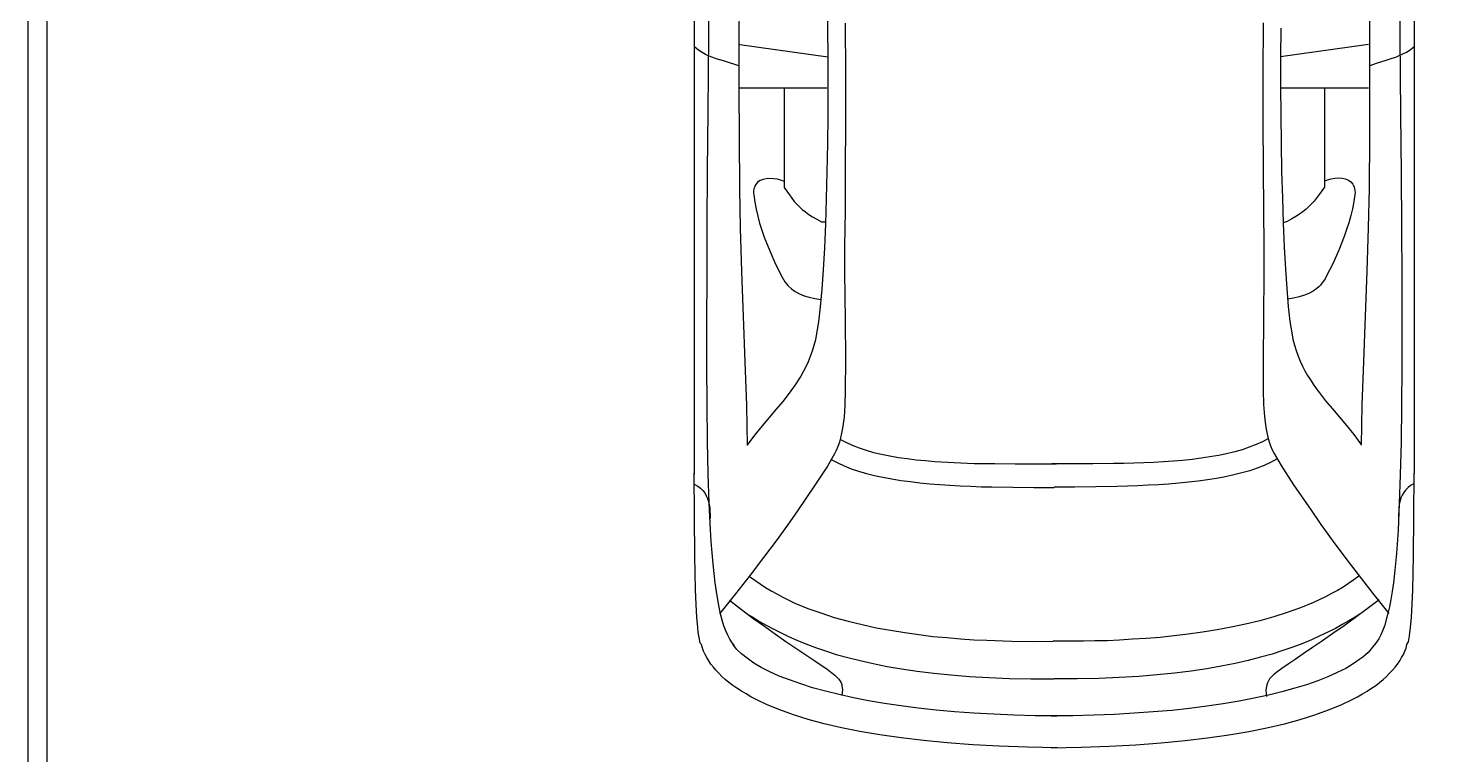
# Model space of a CAD drawing. Header units: millimetres. Extents: x 698 to 3284, y 241 to 3435.
# Drawn here: x 697.7 to 1072.2, y 1314.4 to 1507.4 of the extents above; entities that cross this region are included whole.
import ezdxf

# ---------------------------------------------------------------- set-up
doc = ezdxf.new("R2010")
doc.units = ezdxf.units.MM
doc.layers.add('Blocks', color=130, linetype='Continuous')

# ---------------------------------------------------------------- blocks, each defined once
blk = doc.blocks.new('A$C2EFE4C6E')
at = {"linetype": 'Continuous'}
for p, q in [((1.6048, 1.8087), (3.5187, 1.8087)), ((2.4956, 1.7984), (2.4884, 1.8072)), ((3.6231, 1.8077), (3.5178, 1.8087)), ((3.5431, 1.8082), (3.5478, 1.7998)), ((3.7183, 1.8067), (3.6231, 1.8077)), ((3.7993, 1.8047), (3.7183, 1.8067)), ((3.835, 1.8033), (3.7993, 1.8047)), ((2.3436, 1.7729), (2.6513, 1.7753)), ((2.5013, 1.7895), (2.4956, 1.7984)), ((2.5056, 1.7807), (2.5013, 1.7895)), ((2.5099, 1.7724), (2.5056, 1.7807)), ((2.5132, 1.7641), (2.5099, 1.7724)), ((2.6513, 1.7753), (2.7938, 1.7768)), ((2.7938, 1.7768), (2.9247, 1.7778)), ((2.9247, 1.7778), (3.0453, 1.7783)), ((3.0453, 1.7783), (3.1586, 1.7783)), ((3.1586, 1.7783), (3.2625, 1.7783)), ((3.2625, 1.7783), (3.3558, 1.7778)), ((3.3558, 1.7778), (3.4435, 1.7768)), ((3.4435, 1.7768), (3.5221, 1.7748)), ((3.5221, 1.7748), (3.5916, 1.7724)), ((3.5478, 1.7998), (3.553, 1.7935)), ((3.553, 1.7935), (3.5588, 1.7876)), ((3.5588, 1.7876), (3.565, 1.7832)), ((3.565, 1.7832), (3.5711, 1.7793)), ((3.5711, 1.7793), (3.5778, 1.7763)), ((3.5778, 1.7763), (3.585, 1.7744)), ((3.585, 1.7744), (3.5926, 1.7724)), ((3.5916, 1.7724), (3.6559, 1.7695)), ((3.5926, 1.7724), (3.6007, 1.7714)), ((3.6007, 1.7714), (3.6088, 1.7709)), ((3.6088, 1.7709), (3.6178, 1.7704)), ((3.6178, 1.7704), (3.6269, 1.7704)), ((3.8655, 1.8018), (3.835, 1.8033)), ((3.8908, 1.7998), (3.8655, 1.8018)), ((3.9112, 1.7974), (3.8908, 1.7998)), ((3.9255, 1.7944), (3.9112, 1.7974)), ((3.9322, 1.791), (3.9255, 1.7944)), ((3.9403, 1.7886), (3.9322, 1.791)), ((3.9479, 1.7856), (3.9403, 1.7886)), ((3.9556, 1.7822), (3.9479, 1.7856)), ((3.9636, 1.7778), (3.9556, 1.7822)), ((3.9713, 1.7734), (3.9636, 1.7778)), ((3.9789, 1.768), (3.9713, 1.7734)), ((2.516, 1.7552), (2.5132, 1.7641)), ((2.5213, 1.7381), (2.516, 1.7552)), ((2.527, 1.7194), (2.5213, 1.7381)), ((3.6559, 1.7695), (3.7121, 1.7655)), ((3.7121, 1.7655), (3.7607, 1.7606)), ((3.7607, 1.7606), (3.7831, 1.7582)), ((3.7831, 1.7582), (3.8041, 1.7552)), ((3.8041, 1.7552), (3.8231, 1.7523)), ((3.8089, 1.7087), (3.8569, 1.7469)), ((3.8231, 1.7523), (3.8407, 1.7489)), ((3.8407, 1.7489), (3.8569, 1.7449)), ((3.8569, 1.7449), (3.8717, 1.741)), ((3.8717, 1.741), (3.8855, 1.7371)), ((3.8855, 1.7371), (3.8974, 1.7327)), ((3.9865, 1.7626), (3.9789, 1.768)), ((3.9941, 1.7562), (3.9865, 1.7626)), ((4.0013, 1.7489), (3.9941, 1.7562)), ((4.0089, 1.7415), (4.0013, 1.7489)), ((4.0161, 1.7332), (4.0089, 1.7415)), ((2.5346, 1.6993), (2.527, 1.7194)), ((3.7631, 1.6734), (3.8089, 1.7087)), ((3.8236, 1.7238), (3.846, 1.695)), ((3.8974, 1.7327), (3.9084, 1.7278)), ((3.9084, 1.7278), (3.9179, 1.7229)), ((3.9179, 1.7229), (3.926, 1.7175)), ((3.926, 1.7175), (3.9332, 1.7116)), ((3.9332, 1.7116), (3.9389, 1.7072)), ((3.9389, 1.7072), (3.9451, 1.7023)), ((3.9451, 1.7023), (3.9508, 1.6969)), ((4.0237, 1.7243), (4.0161, 1.7332)), ((4.0308, 1.7155), (4.0237, 1.7243)), ((4.0375, 1.7052), (4.0308, 1.7155)), ((4.0446, 1.6945), (4.0375, 1.7052)), ((2.3727, 1.7004), (2.4794, 1.7008)), ((2.4794, 1.7008), (2.5894, 1.7008)), ((2.5122, 1.4856), (2.4822, 1.6979)), ((2.5875, 1.4881), (2.5875, 1.6979)), ((2.5894, 1.7008), (2.7061, 1.7004)), ((2.7061, 1.7004), (2.8309, 1.6993)), ((2.8309, 1.6993), (2.9257, 1.6974)), ((2.9257, 1.6974), (3.03, 1.694)), ((3.03, 1.694), (3.1391, 1.69)), ((3.1391, 1.69), (3.2482, 1.6856)), ((3.2482, 1.6856), (3.3535, 1.6822)), ((3.3535, 1.6822), (3.4502, 1.6807)), ((3.4244, 1.6626), (3.4478, 1.6798)), ((3.7207, 1.641), (3.7631, 1.6734)), ((3.7665, 1.6748), (3.7755, 1.6626)), ((3.846, 1.695), (3.867, 1.6665)), ((3.8569, 1.6798), (3.8655, 1.6655)), ((3.9508, 1.6969), (3.9565, 1.691)), ((3.9565, 1.691), (3.9622, 1.6841)), ((3.9622, 1.6841), (3.9675, 1.6773)), ((3.9675, 1.6773), (3.9784, 1.6611)), ((4.0513, 1.6832), (4.0446, 1.6945)), ((4.058, 1.6714), (4.0513, 1.6832)), ((4.0646, 1.6587), (4.058, 1.6714)), ((2.8052, 1.6258), (2.8057, 1.6342)), ((2.8057, 1.6342), (2.8076, 1.642)), ((2.8076, 1.642), (2.8104, 1.6494)), ((2.8104, 1.6494), (2.8147, 1.6552)), ((2.8147, 1.6552), (2.8204, 1.6601)), ((2.8204, 1.6601), (2.8233, 1.6621)), ((2.8233, 1.6621), (2.8271, 1.6636)), ((2.8271, 1.6636), (2.8309, 1.6646)), ((2.8309, 1.6646), (2.8352, 1.665)), ((2.8352, 1.665), (2.84, 1.6655)), ((2.84, 1.6655), (2.8452, 1.665)), ((2.8452, 1.665), (2.8623, 1.6626)), ((2.8623, 1.6626), (2.8795, 1.6592)), ((2.8795, 1.6592), (2.8962, 1.6552)), ((2.8962, 1.6552), (2.9133, 1.6503)), ((2.9133, 1.6503), (2.93, 1.6449)), ((2.93, 1.6449), (2.9466, 1.6391)), ((2.9466, 1.6391), (2.98, 1.6263)), ((3.383, 1.6278), (3.403, 1.6449)), ((3.403, 1.6449), (3.4244, 1.6626)), ((3.6797, 1.6106), (3.7207, 1.641)), ((3.7755, 1.6626), (3.7845, 1.6499)), ((3.7845, 1.6499), (3.7931, 1.6366)), ((3.7931, 1.6366), (3.8012, 1.6229)), ((3.8655, 1.6655), (3.8746, 1.6508)), ((3.867, 1.6665), (3.8869, 1.6391)), ((3.8746, 1.6508), (3.8836, 1.6347)), ((3.8836, 1.6347), (3.8932, 1.618)), ((3.8869, 1.6391), (3.9055, 1.6121)), ((3.9784, 1.6611), (3.9894, 1.643)), ((3.9894, 1.643), (3.9998, 1.6224)), ((4.0775, 1.6317), (4.0646, 1.6587)), ((2.8057, 1.617), (2.8052, 1.6258)), ((2.8071, 1.6082), (2.8057, 1.617)), ((2.8095, 1.5994), (2.8071, 1.6082)), ((2.98, 1.6263), (3.0124, 1.6116)), ((3.0124, 1.6116), (3.0433, 1.5959)), ((3.3434, 1.5944), (3.363, 1.6111)), ((3.363, 1.6111), (3.383, 1.6278)), ((3.6421, 1.5832), (3.6797, 1.6106)), ((3.8012, 1.6229), (3.8089, 1.6087)), ((3.8089, 1.6087), (3.8165, 1.5944)), ((3.8932, 1.618), (3.9022, 1.5998)), ((3.9055, 1.6121), (3.9232, 1.5866)), ((3.9998, 1.6224), (4.0099, 1.5998)), ((4.0899, 1.6018), (4.0775, 1.6317)), ((4.1018, 1.5685), (4.0899, 1.6018)), ((2.5884, 1.5915), (2.8147, 1.5915)), ((2.8128, 1.5915), (2.8095, 1.5994)), ((2.8147, 1.5915), (2.8271, 1.5915)), ((2.8271, 1.5915), (2.8452, 1.5788)), ((2.8452, 1.5788), (2.8609, 1.567)), ((2.8609, 1.567), (2.8743, 1.5543)), ((3.0433, 1.5959), (3.0491, 1.593)), ((3.0491, 1.593), (3.0543, 1.5896)), ((3.0543, 1.5896), (3.0596, 1.5856)), ((3.0596, 1.5856), (3.0638, 1.5817)), ((3.0638, 1.5817), (3.0681, 1.5778)), ((3.0681, 1.5778), (3.0719, 1.5734)), ((3.0719, 1.5734), (3.0786, 1.5641)), ((3.3034, 1.5645), (3.3139, 1.5714)), ((3.3139, 1.5714), (3.3239, 1.5793)), ((3.3239, 1.5793), (3.3434, 1.5944)), ((3.6078, 1.5592), (3.6421, 1.5832)), ((3.8165, 1.5944), (3.8303, 1.565)), ((3.9022, 1.5998), (3.9112, 1.5807)), ((3.9112, 1.5807), (3.9203, 1.5606)), ((3.9232, 1.5866), (3.9394, 1.5631)), ((4.0099, 1.5998), (4.0194, 1.5753)), ((4.0194, 1.5753), (4.0289, 1.5484)), ((4.1128, 1.5332), (4.1018, 1.5685)), ((2.8743, 1.5543), (2.8805, 1.5474)), ((2.8805, 1.5474), (2.8862, 1.54)), ((2.8862, 1.54), (2.8924, 1.5317)), ((3.0786, 1.5641), (3.0839, 1.5543)), ((3.0839, 1.5543), (3.0881, 1.5435)), ((3.0881, 1.5435), (3.0924, 1.5307)), ((3.2353, 1.5283), (3.2477, 1.5332)), ((3.2477, 1.5332), (3.2596, 1.5386)), ((3.2596, 1.5386), (3.271, 1.5445)), ((3.271, 1.5445), (3.2825, 1.5508)), ((3.2825, 1.5508), (3.293, 1.5577)), ((3.293, 1.5577), (3.3034, 1.5645)), ((3.5464, 1.517), (3.6078, 1.5592)), ((3.8303, 1.565), (3.8431, 1.5337)), ((3.8431, 1.5337), (3.8546, 1.5018)), ((3.9203, 1.5606), (3.9293, 1.5391)), ((3.9293, 1.5391), (3.9379, 1.5155)), ((3.9394, 1.5631), (3.9546, 1.5405)), ((3.9546, 1.5405), (3.9679, 1.5209)), ((4.0289, 1.5484), (4.0375, 1.52)), ((4.1232, 1.495), (4.1128, 1.5332)), ((2.8924, 1.5317), (2.8981, 1.5229)), ((2.8981, 1.5229), (2.9038, 1.5126)), ((2.9038, 1.5126), (2.91, 1.5013)), ((2.91, 1.5013), (2.9134, 1.492)), ((3.0253, 1.4974), (3.0724, 1.5004)), ((3.0724, 1.5004), (3.1158, 1.5043)), ((3.0924, 1.5307), (3.0953, 1.517)), ((3.0953, 1.517), (3.0977, 1.5026)), ((3.1158, 1.5043), (3.1515, 1.5082)), ((3.1515, 1.5082), (3.1791, 1.5126)), ((3.1791, 1.5126), (3.1944, 1.5155)), ((3.1944, 1.5155), (3.2086, 1.5195)), ((3.2086, 1.5195), (3.222, 1.5234)), ((3.222, 1.5234), (3.2353, 1.5283)), ((3.4997, 1.4871), (3.5464, 1.517)), ((3.8546, 1.5018), (3.865, 1.469)), ((3.9379, 1.5155), (3.9465, 1.491)), ((3.9679, 1.5209), (3.9794, 1.5038)), ((3.9794, 1.5038), (3.9899, 1.4886)), ((4.0375, 1.52), (4.0461, 1.4891)), ((2.4432, 1.4861), (2.5137, 1.4856)), ((2.5137, 1.4856), (2.5842, 1.4856)), ((2.5842, 1.4856), (2.6537, 1.4861)), ((2.6537, 1.4861), (2.7223, 1.4871)), ((2.7223, 1.4871), (2.7895, 1.4881)), ((2.7895, 1.4881), (2.8538, 1.4901)), ((2.8538, 1.4901), (2.9148, 1.492)), ((2.9148, 1.492), (2.9724, 1.4945)), ((2.9724, 1.4945), (3.0253, 1.4974)), ((3.452, 1.4616), (3.4616, 1.4655)), ((3.4616, 1.4655), (3.4702, 1.47)), ((3.4702, 1.47), (3.4997, 1.4871)), ((3.4845, 1.4759), (3.4921, 1.4616)), ((3.865, 1.469), (3.8746, 1.4352)), ((3.9465, 1.491), (3.9551, 1.465)), ((3.9551, 1.465), (3.9627, 1.4371)), ((3.9899, 1.4886), (3.9984, 1.4763)), ((3.9984, 1.4763), (4.0051, 1.4685)), ((4.0051, 1.4685), (4.0103, 1.4631)), ((4.0461, 1.4891), (4.0542, 1.4562)), ((4.1328, 1.4528), (4.1232, 1.495)), ((2.4303, 1.4435), (2.5527, 1.443)), ((2.5527, 1.443), (2.6713, 1.443)), ((2.6713, 1.443), (2.7818, 1.444)), ((2.7818, 1.444), (2.8838, 1.4445)), ((2.8838, 1.4445), (2.9686, 1.445)), ((2.9686, 1.445), (3.031, 1.4455)), ((3.031, 1.4455), (3.1472, 1.4445)), ((3.1472, 1.4445), (3.2425, 1.4435)), ((3.2425, 1.4435), (3.3182, 1.4435)), ((3.3182, 1.4435), (3.352, 1.4445)), ((3.352, 1.4445), (3.3816, 1.4469)), ((3.3816, 1.4469), (3.4078, 1.4503)), ((3.4078, 1.4503), (3.4201, 1.4523)), ((3.4201, 1.4523), (3.4311, 1.4548)), ((3.4311, 1.4548), (3.4421, 1.4582)), ((3.4344, 1.4562), (3.4421, 1.442)), ((3.4421, 1.4582), (3.452, 1.4616)), ((3.4421, 1.442), (3.4492, 1.4268)), ((3.4921, 1.4616), (3.4997, 1.4459)), ((3.4997, 1.4459), (3.5059, 1.4293)), ((3.8746, 1.4352), (3.8827, 1.4013)), ((3.9627, 1.4371), (3.9703, 1.4077)), ((4.0103, 1.4631), (4.0151, 1.4592)), ((4.0151, 1.4592), (4.0199, 1.4562)), ((4.0199, 1.4562), (4.0246, 1.4538)), ((4.0246, 1.4538), (4.0289, 1.4523)), ((4.0289, 1.4523), (4.0332, 1.4513)), ((4.0332, 1.4513), (4.0418, 1.4503)), ((4.0418, 1.4503), (4.0499, 1.4508)), ((4.0499, 1.4508), (4.0575, 1.4513)), ((4.0542, 1.4562), (4.0618, 1.4219)), ((4.1418, 1.4087), (4.1328, 1.4528)), ((3.4492, 1.4268), (3.4554, 1.4102)), ((3.4554, 1.4102), (3.4616, 1.393)), ((3.5059, 1.4293), (3.5121, 1.4116)), ((3.5121, 1.4116), (3.5173, 1.3925)), ((3.8827, 1.4013), (3.8903, 1.3665)), ((3.9703, 1.4077), (3.9775, 1.3764)), ((4.0618, 1.4219), (4.0684, 1.3857)), ((4.1499, 1.3607), (4.1418, 1.4087)), ((3.4616, 1.393), (3.4664, 1.3749)), ((3.4664, 1.3749), (3.4711, 1.3553)), ((3.5173, 1.3925), (3.5221, 1.3729)), ((3.5221, 1.3729), (3.5269, 1.3523)), ((3.8903, 1.3665), (3.8965, 1.3322)), ((3.9775, 1.3764), (3.9841, 1.3425)), ((4.0684, 1.3857), (4.0751, 1.3474)), ((3.4711, 1.3553), (3.4754, 1.3357)), ((3.4754, 1.3357), (3.4787, 1.3151)), ((3.5269, 1.3523), (3.5307, 1.3312)), ((3.5307, 1.3312), (3.534, 1.3092)), ((3.8965, 1.3322), (3.9022, 1.2974)), ((3.9841, 1.3425), (3.9903, 1.3072)), ((4.0751, 1.3474), (4.0808, 1.3077)), ((4.1575, 1.3092), (4.1499, 1.3607)), ((3.4787, 1.3151), (3.4821, 1.294)), ((3.4821, 1.294), (3.4849, 1.2719)), ((3.534, 1.3092), (3.5373, 1.2867)), ((3.9022, 1.2974), (3.907, 1.2626)), ((3.9903, 1.3072), (3.996, 1.2695)), ((4.0808, 1.3077), (4.0861, 1.2661)), ((4.1637, 1.2553), (4.1575, 1.3092)), ((3.4849, 1.2719), (3.4873, 1.2499)), ((3.5373, 1.2867), (3.5402, 1.2631)), ((3.5402, 1.2631), (3.5426, 1.2396)), ((3.907, 1.2626), (3.9112, 1.2283)), ((3.996, 1.2695), (4.0008, 1.2293)), ((4.0861, 1.2661), (4.0908, 1.2229)), ((3.4873, 1.2499), (3.4892, 1.2268)), ((3.4892, 1.2268), (3.4906, 1.2033)), ((3.5426, 1.2396), (3.5445, 1.2151)), ((3.9112, 1.2283), (3.9146, 1.1945)), ((4.0008, 1.2293), (4.0051, 1.1876)), ((4.1694, 1.1974), (4.1637, 1.2553)), ((3.4906, 1.2033), (3.4921, 1.1798)), ((3.5445, 1.2151), (3.5459, 1.1906)), ((3.9146, 1.1945), (3.9174, 1.1612)), ((4.0908, 1.2229), (4.0946, 1.1783)), ((4.1737, 1.1362), (4.1694, 1.1974)), ((3.4921, 1.1798), (3.493, 1.1558)), ((3.5459, 1.1906), (3.5473, 1.1656)), ((3.5473, 1.1656), (3.5488, 1.1406)), ((3.9174, 1.1612), (3.9193, 1.1283)), ((4.0051, 1.1876), (4.0089, 1.143)), ((4.0946, 1.1783), (4.098, 1.1322)), ((3.493, 1.1558), (3.494, 1.1313)), ((3.494, 1.1313), (3.4944, 1.1068)), ((3.5488, 1.1406), (3.5497, 1.1156)), ((3.9193, 1.1283), (3.9213, 1.097)), ((4.0089, 1.143), (4.0113, 1.096)), ((4.098, 1.1322), (4.1008, 1.0842)), ((4.1775, 1.0719), (4.1737, 1.1362)), ((3.4944, 1.1068), (3.4949, 1.0818)), ((3.5497, 1.1156), (3.5502, 1.0901)), ((3.5502, 1.0901), (3.5511, 1.0391)), ((3.9213, 1.097), (3.9227, 1.0665)), ((4.0113, 1.096), (4.0137, 1.0465)), ((3.4949, 1.0818), (3.4954, 1.0322)), ((3.9227, 1.0665), (3.9232, 1.0372)), ((4.1008, 1.0842), (4.1027, 1.0347)), ((4.1799, 1.0038), (4.1775, 1.0719)), ((3.4954, 1.0322), (3.4954, 0.9823)), ((3.5511, 1.0391), (3.5516, 0.9886)), ((3.9232, 1.0372), (3.9236, 1.0097)), ((4.0137, 1.0465), (4.0146, 0.9945)), ((4.1027, 1.0347), (4.1037, 0.9842)), ((3.5516, 0.9886), (3.5516, 0.9391)), ((3.9236, 1.0097), (3.9241, 0.9833)), ((4.0146, 0.9945), (4.0146, 0.9391)), ((4.1813, 0.9318), (4.1799, 1.0038)), ((3.4954, 0.9823), (3.4954, 0.9332)), ((3.9241, 0.9587), (3.9236, 0.9367)), ((3.9241, 0.9833), (3.9241, 0.9587)), ((4.1037, 0.9842), (4.1042, 0.9318)), ((3.4954, 0.895), (3.4954, 0.944)), ((3.5526, 0.8896), (3.5526, 0.9391)), ((3.9246, 0.8896), (3.9241, 0.9357)), ((4.0146, 0.8827), (4.0146, 0.9382)), ((4.1042, 0.9455), (4.1037, 0.8931)), ((4.1042, 0.9318), (4.1042, 0.9455)), ((4.1813, 0.9465), (4.1799, 0.8744)), ((3.4954, 0.845), (3.4954, 0.895)), ((3.5521, 0.8391), (3.5526, 0.8896)), ((3.9241, 0.8362), (3.9246, 0.8896)), ((4.1037, 0.8931), (4.1027, 0.8421)), ((4.0137, 0.8308), (4.0146, 0.8827)), ((4.1799, 0.8744), (4.1775, 0.8063)), ((3.4949, 0.7955), (3.4954, 0.845)), ((3.5511, 0.7882), (3.5521, 0.8391)), ((3.9217, 0.7759), (3.9241, 0.8362)), ((4.0113, 0.7813), (4.0137, 0.8308)), ((4.1027, 0.8421), (4.1004, 0.7931)), ((3.4944, 0.746), (3.4949, 0.7955)), ((3.5507, 0.7627), (3.5511, 0.7882)), ((4.1004, 0.7931), (4.098, 0.745)), ((4.1775, 0.8063), (4.1737, 0.7421)), ((3.5497, 0.7372), (3.5507, 0.7627)), ((3.9203, 0.745), (3.9217, 0.7759)), ((4.0089, 0.7343), (4.0113, 0.7813)), ((3.4926, 0.6975), (3.4944, 0.746)), ((3.5483, 0.7122), (3.5497, 0.7372)), ((3.9179, 0.7127), (3.9203, 0.745)), ((4.0051, 0.6896), (4.0089, 0.7343)), ((4.098, 0.745), (4.0946, 0.6985)), ((4.1737, 0.7421), (4.1694, 0.6803)), ((3.4897, 0.6509), (3.4926, 0.6975)), ((3.5454, 0.6627), (3.5469, 0.6872)), ((3.5469, 0.6872), (3.5483, 0.7122)), ((3.9151, 0.6798), (3.9179, 0.7127)), ((4.0008, 0.648), (4.0051, 0.6896)), ((4.0946, 0.6985), (4.0904, 0.6539)), ((3.4878, 0.6279), (3.4897, 0.6509)), ((3.5435, 0.6387), (3.5454, 0.6627)), ((3.9122, 0.646), (3.9151, 0.6798)), ((3.996, 0.6078), (4.0008, 0.648)), ((4.0904, 0.6539), (4.0856, 0.6102)), ((4.1694, 0.6803), (4.1637, 0.623)), ((3.4859, 0.6053), (3.4878, 0.6279)), ((3.5383, 0.5916), (3.5411, 0.6146)), ((3.5411, 0.6146), (3.5435, 0.6387)), ((3.9079, 0.6122), (3.9122, 0.646)), ((4.1637, 0.623), (4.1575, 0.5691)), ((3.4802, 0.5627), (3.483, 0.5838)), ((3.483, 0.5838), (3.4859, 0.6053)), ((3.5354, 0.5685), (3.5383, 0.5916)), ((3.9031, 0.5779), (3.9079, 0.6122)), ((3.9908, 0.57), (3.996, 0.6078)), ((4.0856, 0.6102), (4.0803, 0.5685)), ((3.4764, 0.5421), (3.4802, 0.5627)), ((3.5278, 0.5254), (3.5316, 0.5465)), ((3.5316, 0.5465), (3.5354, 0.5685)), ((3.8974, 0.5436), (3.9031, 0.5779)), ((3.9846, 0.5352), (3.9908, 0.57)), ((4.0803, 0.5685), (4.0742, 0.5288)), ((4.1575, 0.5691), (4.1499, 0.5176)), ((3.4678, 0.5029), (3.4721, 0.522)), ((3.4721, 0.522), (3.4764, 0.5421)), ((3.5235, 0.5048), (3.5278, 0.5254)), ((3.8912, 0.5093), (3.8974, 0.5436)), ((3.9779, 0.5014), (3.9846, 0.5352)), ((4.0742, 0.5288), (4.0675, 0.4901)), ((4.1499, 0.5176), (4.1418, 0.4696)), ((3.4568, 0.4676), (3.4625, 0.4848)), ((3.4625, 0.4848), (3.4678, 0.5029)), ((3.513, 0.4661), (3.5187, 0.4852)), ((3.5187, 0.4852), (3.5235, 0.5048)), ((3.8836, 0.4749), (3.8912, 0.5093)), ((3.9708, 0.4701), (3.9779, 0.5014)), ((4.0675, 0.4901), (4.0603, 0.4539)), ((3.4435, 0.4357), (3.4506, 0.4509)), ((3.4506, 0.4509), (3.4568, 0.4676)), ((3.5007, 0.4318), (3.5073, 0.4485)), ((3.5073, 0.4485), (3.513, 0.4661)), ((3.8755, 0.4411), (3.8836, 0.4749)), ((3.9632, 0.4406), (3.9708, 0.4701)), ((4.0603, 0.4539), (4.0527, 0.4196)), ((4.1418, 0.4696), (4.1328, 0.425)), ((2.4317, 0.4343), (2.5541, 0.4352)), ((2.5541, 0.4352), (2.6728, 0.4352)), ((2.6728, 0.4352), (2.7833, 0.4343)), ((2.7833, 0.4343), (2.8852, 0.4338)), ((2.8852, 0.4338), (2.9695, 0.4328)), ((2.9695, 0.4328), (3.0324, 0.4328)), ((3.0324, 0.4328), (3.1486, 0.4338)), ((3.1486, 0.4338), (3.2434, 0.4348)), ((3.2434, 0.4348), (3.3196, 0.4343)), ((3.3196, 0.4343), (3.3535, 0.4333)), ((3.3535, 0.4333), (3.383, 0.4313)), ((3.383, 0.4313), (3.4092, 0.4279)), ((3.4092, 0.4279), (3.4216, 0.4254)), ((3.4216, 0.4254), (3.4325, 0.423)), ((3.4325, 0.423), (3.4435, 0.42)), ((3.4359, 0.4215), (3.4435, 0.4357)), ((3.4435, 0.42), (3.4535, 0.4166)), ((3.4535, 0.4166), (3.463, 0.4127)), ((3.463, 0.4127), (3.4716, 0.4083)), ((3.4859, 0.4019), (3.4935, 0.4161)), ((3.4935, 0.4161), (3.5007, 0.4318)), ((3.8665, 0.4078), (3.8755, 0.4411)), ((3.9475, 0.3862), (3.9556, 0.4127)), ((3.9556, 0.4127), (3.9632, 0.4406)), ((3.9913, 0.3906), (4.006, 0.4092)), ((4.006, 0.4092), (4.0113, 0.4147)), ((4.0113, 0.4147), (4.0156, 0.4191)), ((4.0156, 0.4191), (4.0203, 0.422)), ((4.0203, 0.422), (4.0246, 0.4245)), ((4.0246, 0.4245), (4.0284, 0.4259)), ((4.0284, 0.4259), (4.0327, 0.4264)), ((4.0327, 0.4264), (4.0403, 0.4274)), ((4.0403, 0.4274), (4.0475, 0.4269)), ((4.0527, 0.4196), (4.0446, 0.3862)), ((4.0475, 0.4269), (4.0551, 0.4264)), ((4.1328, 0.425), (4.1232, 0.3833)), ((2.3746, 0.3906), (2.4441, 0.3916)), ((2.4441, 0.3916), (2.5146, 0.3921)), ((2.5132, 0.3921), (2.4837, 0.1799)), ((2.5146, 0.3921), (2.5851, 0.3921)), ((2.5851, 0.3921), (2.6551, 0.3921)), ((2.5884, 0.3897), (2.5884, 0.1799)), ((2.6551, 0.3921), (2.7232, 0.3911)), ((2.7232, 0.3911), (2.7904, 0.3897)), ((2.7904, 0.3897), (2.8547, 0.3882)), ((2.8547, 0.3882), (2.9157, 0.3862)), ((2.9047, 0.3656), (2.9109, 0.3769)), ((2.9109, 0.3769), (2.9109, 0.3864)), ((2.9157, 0.3862), (2.9738, 0.3838)), ((2.9738, 0.3838), (3.0267, 0.3808)), ((3.0267, 0.3808), (3.0738, 0.3774)), ((3.0738, 0.3774), (3.1167, 0.374)), ((3.0962, 0.3612), (3.0987, 0.3754)), ((3.4716, 0.4083), (3.5011, 0.3911)), ((3.5011, 0.3911), (3.5473, 0.3612)), ((3.8446, 0.3436), (3.8555, 0.3754)), ((3.8555, 0.3754), (3.8665, 0.4078)), ((3.9389, 0.3622), (3.9475, 0.3862)), ((3.9694, 0.3583), (3.9913, 0.3906)), ((4.0446, 0.3862), (4.0361, 0.3554)), ((4.1232, 0.3833), (4.1128, 0.3446)), ((2.8871, 0.3382), (2.8933, 0.3461)), ((2.8933, 0.3461), (2.899, 0.3554)), ((2.899, 0.3554), (2.9047, 0.3656)), ((3.0896, 0.3348), (3.0934, 0.3475)), ((3.0934, 0.3475), (3.0962, 0.3612)), ((3.1167, 0.374), (3.1524, 0.3695)), ((3.1524, 0.3695), (3.1806, 0.3652)), ((3.1806, 0.3652), (3.1958, 0.3622)), ((3.1958, 0.3622), (3.2101, 0.3583)), ((3.2101, 0.3583), (3.2234, 0.3544)), ((3.2234, 0.3544), (3.2367, 0.3495)), ((3.2367, 0.3495), (3.2491, 0.3446)), ((3.2491, 0.3446), (3.2611, 0.3392)), ((3.5473, 0.3612), (3.6092, 0.3186)), ((3.8317, 0.3127), (3.8446, 0.3436)), ((3.9303, 0.3387), (3.9389, 0.3622)), ((3.9403, 0.3147), (3.9694, 0.3583)), ((4.0361, 0.3554), (4.027, 0.3269)), ((4.1128, 0.3446), (4.1018, 0.3093)), ((2.8461, 0.2995), (2.8619, 0.3112)), ((2.8619, 0.3112), (2.8752, 0.3235)), ((2.8752, 0.3235), (2.8814, 0.3303)), ((2.8814, 0.3303), (2.8871, 0.3382)), ((3.0729, 0.3044), (3.0796, 0.3137)), ((3.0796, 0.3137), (3.0853, 0.324)), ((3.0853, 0.324), (3.0896, 0.3348)), ((3.2611, 0.3392), (3.2839, 0.3269)), ((3.2839, 0.3269), (3.3049, 0.3137)), ((3.3049, 0.3137), (3.3249, 0.299)), ((3.6092, 0.3186), (3.6436, 0.2946)), ((3.8174, 0.2833), (3.8317, 0.3127)), ((3.9122, 0.297), (3.9213, 0.3171)), ((3.9213, 0.3171), (3.9303, 0.3387)), ((3.9246, 0.2911), (3.9403, 0.3147)), ((4.027, 0.3269), (4.0175, 0.3)), ((4.1018, 0.3093), (4.0899, 0.2759)), ((2.5899, 0.2867), (2.8157, 0.2867)), ((2.8104, 0.2784), (2.8085, 0.2701)), ((2.8138, 0.2867), (2.8104, 0.2784)), ((2.8157, 0.2867), (2.828, 0.2867)), ((2.828, 0.2867), (2.8461, 0.2995)), ((3.0138, 0.2661), (3.0448, 0.2818)), ((3.0448, 0.2818), (3.0562, 0.2882)), ((3.0562, 0.2882), (3.0653, 0.296)), ((3.0653, 0.296), (3.0729, 0.3044)), ((3.3249, 0.299), (3.3449, 0.2833)), ((3.3449, 0.2833), (3.3639, 0.2671)), ((3.6436, 0.2946), (3.6812, 0.2671)), ((3.8098, 0.2691), (3.8174, 0.2833)), ((3.8941, 0.2603), (3.9031, 0.2779)), ((3.9031, 0.2779), (3.9122, 0.297)), ((3.907, 0.2657), (3.9246, 0.2911)), ((4.0079, 0.275), (3.9975, 0.2524)), ((4.0175, 0.3), (4.0079, 0.275)), ((4.0899, 0.2759), (4.0775, 0.246)), ((2.8071, 0.2612), (2.8066, 0.2524)), ((2.8066, 0.2524), (2.8071, 0.2436)), ((2.8085, 0.2701), (2.8071, 0.2612)), ((2.8071, 0.2436), (2.809, 0.2358)), ((2.9314, 0.2328), (2.9481, 0.2387)), ((2.9481, 0.2387), (2.9814, 0.2519)), ((2.9814, 0.2519), (3.0138, 0.2661)), ((3.3639, 0.2671), (3.3839, 0.2505)), ((3.3839, 0.2505), (3.404, 0.2333)), ((3.6812, 0.2671), (3.7217, 0.2367)), ((3.7855, 0.2284), (3.7941, 0.2417)), ((3.7941, 0.2417), (3.8022, 0.2554)), ((3.8022, 0.2554), (3.8098, 0.2691)), ((3.8679, 0.2113), (3.8879, 0.2392)), ((3.876, 0.2274), (3.8851, 0.2436)), ((3.8851, 0.2436), (3.8941, 0.2603)), ((3.8879, 0.2392), (3.907, 0.2657)), ((3.9975, 0.2524), (3.987, 0.2313)), ((4.0775, 0.246), (4.0646, 0.2191)), ((2.809, 0.2358), (2.8114, 0.2289)), ((2.8114, 0.2289), (2.8157, 0.2225)), ((2.8157, 0.2225), (2.8214, 0.2181)), ((2.8214, 0.2181), (2.8242, 0.2161)), ((2.8242, 0.2161), (2.828, 0.2147)), ((2.828, 0.2147), (2.8319, 0.2137)), ((2.8319, 0.2137), (2.8361, 0.2127)), ((2.8361, 0.2127), (2.8409, 0.2127)), ((2.8409, 0.2127), (2.8461, 0.2132)), ((2.8461, 0.2132), (2.8633, 0.2157)), ((2.8633, 0.2157), (2.8805, 0.2191)), ((2.8805, 0.2191), (2.8976, 0.223)), ((2.8976, 0.223), (2.9143, 0.2274)), ((2.9143, 0.2274), (2.9314, 0.2328)), ((3.404, 0.2333), (3.4254, 0.2157)), ((3.4254, 0.2157), (3.4487, 0.1985)), ((3.7217, 0.2367), (3.7645, 0.2044)), ((3.7645, 0.2044), (3.8098, 0.1691)), ((3.7674, 0.2034), (3.7764, 0.2157)), ((3.7764, 0.2157), (3.7855, 0.2284)), ((3.847, 0.1833), (3.8679, 0.2113)), ((3.8584, 0.1985), (3.867, 0.2127)), ((3.867, 0.2127), (3.876, 0.2274)), ((3.9765, 0.2132), (3.9651, 0.1975)), ((3.987, 0.2313), (3.9765, 0.2132)), ((4.058, 0.2063), (4.0513, 0.1946)), ((4.0646, 0.2191), (4.058, 0.2063)), ((2.3736, 0.1779), (2.4803, 0.1774)), ((2.4803, 0.1774), (2.5908, 0.1774)), ((2.5342, 0.1774), (2.5227, 0.1402)), ((2.5908, 0.1774), (2.7075, 0.1779)), ((2.7075, 0.1779), (2.8319, 0.1789)), ((2.8319, 0.1789), (2.9267, 0.1804)), ((2.9267, 0.1804), (3.031, 0.1838)), ((3.031, 0.1838), (3.14, 0.1877)), ((3.14, 0.1877), (3.2496, 0.1921)), ((3.2496, 0.1921), (3.3544, 0.1956)), ((3.3544, 0.1956), (3.4511, 0.197)), ((3.8246, 0.1544), (3.847, 0.1833)), ((3.9427, 0.1715), (3.9308, 0.1627)), ((3.9541, 0.1833), (3.9427, 0.1715)), ((3.9651, 0.1975), (3.9541, 0.1833)), ((4.0375, 0.1725), (4.0308, 0.1627)), ((4.0446, 0.1833), (4.0375, 0.1725)), ((4.0513, 0.1946), (4.0446, 0.1833)), ((2.5227, 0.1402), (2.5175, 0.1225)), ((3.8098, 0.1691), (3.8579, 0.1309)), ((3.8727, 0.1372), (3.8579, 0.1333)), ((3.8865, 0.1411), (3.8727, 0.1372)), ((3.8989, 0.1456), (3.8865, 0.1411)), ((3.9094, 0.1505), (3.8989, 0.1456)), ((3.9193, 0.1554), (3.9094, 0.1505)), ((3.9275, 0.1608), (3.9193, 0.1554)), ((3.9346, 0.1667), (3.9275, 0.1608)), ((3.9308, 0.1627), (3.9346, 0.1667)), ((4.0089, 0.1363), (4.0013, 0.1289)), ((4.0161, 0.1446), (4.0089, 0.1363)), ((4.0237, 0.1534), (4.0161, 0.1446)), ((4.0308, 0.1627), (4.0237, 0.1534)), ((2.6451, 0.1029), (2.3365, 0.1059)), ((2.5113, 0.1059), (2.507, 0.097)), ((2.5146, 0.1142), (2.5113, 0.1059)), ((2.5175, 0.1225), (2.5146, 0.1142)), ((2.7876, 0.1019), (2.6451, 0.1029)), ((3.5197, 0.1034), (3.4406, 0.1019)), ((3.5902, 0.1059), (3.5197, 0.1034)), ((3.5792, 0.1015), (3.5864, 0.1039)), ((3.5864, 0.1039), (3.5935, 0.1054)), ((3.6231, 0.1073), (3.5902, 0.1059)), ((3.5935, 0.1054), (3.6016, 0.1069)), ((3.6016, 0.1069), (3.6097, 0.1073)), ((3.6097, 0.1073), (3.6188, 0.1078)), ((3.6188, 0.1078), (3.6278, 0.1078)), ((3.654, 0.1088), (3.6231, 0.1073)), ((3.6831, 0.1108), (3.654, 0.1088)), ((3.7107, 0.1127), (3.6831, 0.1108)), ((3.7369, 0.1152), (3.7107, 0.1127)), ((3.7607, 0.1176), (3.7369, 0.1152)), ((3.7831, 0.1201), (3.7607, 0.1176)), ((3.8041, 0.123), (3.7831, 0.1201)), ((3.8236, 0.1264), (3.8041, 0.123)), ((3.8417, 0.1294), (3.8236, 0.1264)), ((3.8579, 0.1333), (3.8417, 0.1294)), ((3.9713, 0.1044), (3.9636, 0.1)), ((3.9789, 0.1098), (3.9713, 0.1044)), ((3.9865, 0.1157), (3.9789, 0.1098)), ((3.9941, 0.122), (3.9865, 0.1157)), ((4.0013, 0.1289), (3.9941, 0.122)), ((1.592, 0.0701), (3.5202, 0.0691)), ((2.4965, 0.0799), (2.4894, 0.0711)), ((2.5022, 0.0887), (2.4965, 0.0799)), ((2.507, 0.097), (2.5022, 0.0887)), ((2.9195, 0.101), (2.7876, 0.1019)), ((3.0405, 0.1005), (2.9195, 0.101)), ((3.1543, 0.1), (3.0405, 0.1005)), ((3.2582, 0.1), (3.1543, 0.1)), ((3.3525, 0.101), (3.2582, 0.1)), ((3.4406, 0.1019), (3.3525, 0.101)), ((3.6231, 0.0701), (3.5178, 0.0691)), ((3.5445, 0.0696), (3.5492, 0.0779)), ((3.5492, 0.0779), (3.5545, 0.0843)), ((3.5545, 0.0843), (3.5602, 0.0902)), ((3.5602, 0.0902), (3.5659, 0.0951)), ((3.5659, 0.0951), (3.5726, 0.0985)), ((3.5726, 0.0985), (3.5792, 0.1015)), ((3.7183, 0.0711), (3.6231, 0.0701)), ((3.7993, 0.073), (3.7183, 0.0711)), ((3.835, 0.0745), (3.7993, 0.073)), ((3.8655, 0.076), (3.835, 0.0745)), ((3.8908, 0.0779), (3.8655, 0.076)), ((3.9017, 0.0794), (3.8908, 0.0779)), ((3.9108, 0.0804), (3.9017, 0.0794)), ((3.9184, 0.0819), (3.9108, 0.0804)), ((3.9251, 0.0833), (3.9184, 0.0819)), ((3.9293, 0.0848), (3.9251, 0.0833)), ((3.9322, 0.0867), (3.9293, 0.0848)), ((3.9403, 0.0892), (3.9322, 0.0867)), ((3.9479, 0.0921), (3.9403, 0.0892)), ((3.9556, 0.0961), (3.9479, 0.0921)), ((3.9636, 0.1), (3.9556, 0.0961))]:
    blk.add_line(p, q, dxfattribs=at)

msp = doc.modelspace()

# ---------------------------------------------------------------- linework, layer by layer
for points in [[(697.68, 3435.19), (3284.39, 3435.19), (3284.39, 240.7), (697.68, 240.7)], [(702.68, 3430.19), (3279.39, 3430.19), (3279.39, 245.7), (702.68, 245.7)]]:
    msp.add_lwpolyline(points, close=True)

# ---------------------------------------------------------------- block references
at = {"layer": 'Blocks', "xscale": 110, "yscale": 110, "zscale": 110, "rotation": 270}
msp.add_blockref('A$C2EFE4C6E', (866.98, 1776.19), dxfattribs=at)

doc.saveas('drawing.dxf')
